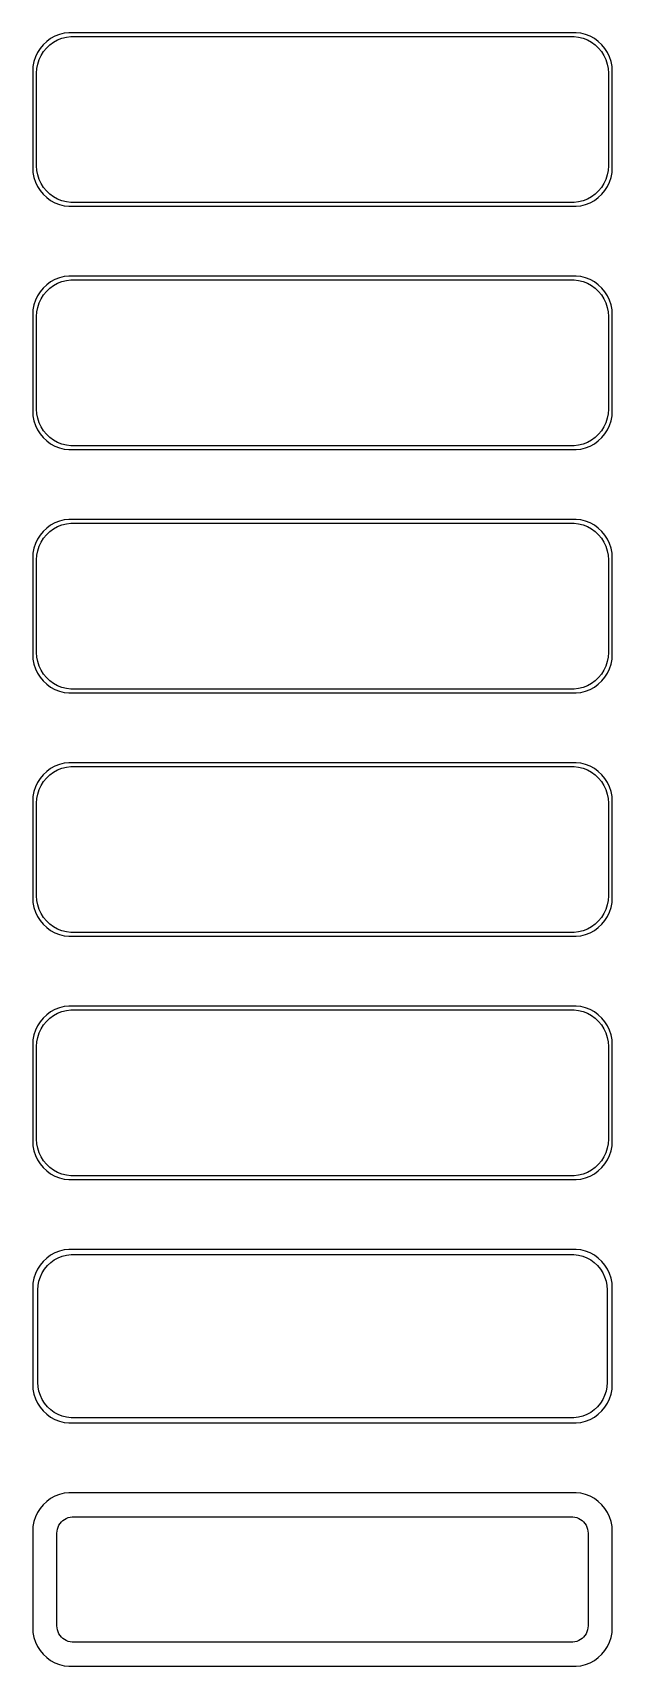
# Model space of a CAD drawing. Header units: metres. Extents: x -38 to 38, y 461 to 925.
# Drawn here: x -37.5 to 37.5, y 461.3 to 672.7 of the extents above; entities that cross this region are included whole.
import ezdxf

# ---------------------------------------------------------------- set-up
doc = ezdxf.new("R2010")
doc.units = ezdxf.units.M

msp = doc.modelspace()

# ---------------------------------------------------------------- linework, layer by layer
for p, q in [((-33.4369, 672.661), (-34.0451, 672.505)), ((-32.8139, 672.74), (-33.4369, 672.661)), ((32.8139, 672.74), (-32.8139, 672.74)), ((33.4369, 672.661), (32.8139, 672.74)), ((34.0451, 672.505), (33.4369, 672.661)), ((-36.5451, 670.689), (-36.8815, 670.159)), ((-36.1448, 671.173), (-36.5451, 670.689)), ((-35.6871, 671.603), (-36.1448, 671.173)), ((-36.0928, 670.292), (-35.7126, 670.752)), ((-35.7126, 670.752), (-35.2778, 671.16)), ((-35.1791, 671.972), (-35.6871, 671.603)), ((-35.2778, 671.16), (-34.7952, 671.511)), ((-34.6289, 672.274), (-35.1791, 671.972)), ((-34.7952, 671.511), (-34.2724, 671.798)), ((-34.0451, 672.505), (-34.6289, 672.274)), ((-34.2724, 671.798), (-33.7178, 672.018)), ((-33.7178, 672.018), (-33.1401, 672.166)), ((-33.1401, 672.166), (-32.5482, 672.241)), ((-32.5482, 672.241), (32.5482, 672.241)), ((32.5482, 672.241), (33.1401, 672.166)), ((33.1401, 672.166), (33.7178, 672.018)), ((33.7178, 672.018), (34.2724, 671.798)), ((34.6289, 672.274), (34.0451, 672.505)), ((34.2724, 671.798), (34.7952, 671.511)), ((35.1791, 671.972), (34.6289, 672.274)), ((34.7952, 671.511), (35.2778, 671.16)), ((35.6871, 671.603), (35.1791, 671.972)), ((35.2778, 671.16), (35.7126, 670.752)), ((36.1448, 671.173), (35.6871, 671.603)), ((35.7126, 670.752), (36.0928, 670.292)), ((36.5451, 670.689), (36.1448, 671.173)), ((36.8815, 670.159), (36.5451, 670.689)), ((-37.4606, 668.377), (-37.5, 667.75)), ((-37.3429, 668.993), (-37.4606, 668.377)), ((-37.1489, 669.591), (-37.3429, 668.993)), ((-36.8815, 670.159), (-37.1489, 669.591)), ((-36.9625, 668.095), (-36.8508, 668.681)), ((-36.8508, 668.681), (-36.6664, 669.249)), ((-36.6664, 669.249), (-36.4124, 669.788)), ((-36.4124, 669.788), (-36.0928, 670.292)), ((36.0928, 670.292), (36.4124, 669.788)), ((36.4124, 669.788), (36.6664, 669.249)), ((36.6664, 669.249), (36.8508, 668.681)), ((36.8508, 668.681), (36.9625, 668.095)), ((37.1489, 669.591), (36.8815, 670.159)), ((37.3429, 668.993), (37.1489, 669.591)), ((37.4606, 668.377), (37.3429, 668.993)), ((37.5, 667.75), (37.4606, 668.377)), ((-37.5, 667.75), (-37.5, 655.25)), ((-37, 667.5), (-36.9625, 668.095)), ((-37, 655.5), (-37, 667.5)), ((36.9625, 668.095), (37, 667.5)), ((37, 667.5), (37, 655.5)), ((37.5, 655.25), (37.5, 667.75)), ((-37.5, 655.25), (-37.4606, 654.623)), ((-37.4606, 654.623), (-37.3429, 654.007)), ((-37.3429, 654.007), (-37.1489, 653.409)), ((-36.9625, 654.905), (-37, 655.5)), ((-36.8508, 654.319), (-36.9625, 654.905)), ((-36.6664, 653.751), (-36.8508, 654.319)), ((-36.4124, 653.212), (-36.6664, 653.751)), ((36.6664, 653.751), (36.4124, 653.212)), ((36.8508, 654.319), (36.6664, 653.751)), ((36.9625, 654.905), (36.8508, 654.319)), ((37, 655.5), (36.9625, 654.905)), ((37.1489, 653.409), (37.3429, 654.007)), ((37.3429, 654.007), (37.4606, 654.623)), ((37.4606, 654.623), (37.5, 655.25)), ((-37.1489, 653.409), (-36.8815, 652.841)), ((-36.8815, 652.841), (-36.5451, 652.311)), ((-36.5451, 652.311), (-36.1448, 651.827)), ((-36.0928, 652.708), (-36.4124, 653.212)), ((-36.1448, 651.827), (-35.6871, 651.397)), ((-35.7126, 652.248), (-36.0928, 652.708)), ((-35.2778, 651.84), (-35.7126, 652.248)), ((-35.6871, 651.397), (-35.1791, 651.028)), ((-34.7952, 651.489), (-35.2778, 651.84)), ((-34.2724, 651.202), (-34.7952, 651.489)), ((34.7952, 651.489), (34.2724, 651.202)), ((35.2778, 651.84), (34.7952, 651.489)), ((35.1791, 651.028), (35.6871, 651.397)), ((35.7126, 652.248), (35.2778, 651.84)), ((35.6871, 651.397), (36.1448, 651.827)), ((36.0928, 652.708), (35.7126, 652.248)), ((36.4124, 653.212), (36.0928, 652.708)), ((36.1448, 651.827), (36.5451, 652.311)), ((36.5451, 652.311), (36.8815, 652.841)), ((36.8815, 652.841), (37.1489, 653.409)), ((-35.1791, 651.028), (-34.6289, 650.726)), ((-34.6289, 650.726), (-34.0451, 650.495)), ((-33.7178, 650.982), (-34.2724, 651.202)), ((-34.0451, 650.495), (-33.4369, 650.339)), ((-33.1401, 650.834), (-33.7178, 650.982)), ((-33.4369, 650.339), (-32.8139, 650.26)), ((-32.5482, 650.759), (-33.1401, 650.834)), ((-32.8139, 650.26), (32.8139, 650.26)), ((32.5482, 650.759), (-32.5482, 650.759)), ((33.1401, 650.834), (32.5482, 650.759)), ((32.8139, 650.26), (33.4369, 650.339)), ((33.7178, 650.982), (33.1401, 650.834)), ((33.4369, 650.339), (34.0451, 650.495)), ((34.2724, 651.202), (33.7178, 650.982)), ((34.0451, 650.495), (34.6289, 650.726)), ((34.6289, 650.726), (35.1791, 651.028)), ((-34.0451, 641.005), (-34.6289, 640.774)), ((-33.4369, 641.161), (-34.0451, 641.005)), ((-32.8139, 641.24), (-33.4369, 641.161)), ((32.8139, 641.24), (-32.8139, 641.24)), ((33.4369, 641.161), (32.8139, 641.24)), ((34.0451, 641.005), (33.4369, 641.161)), ((34.6289, 640.774), (34.0451, 641.005)), ((-36.5451, 639.189), (-36.8815, 638.659)), ((-36.1448, 639.673), (-36.5451, 639.189)), ((-36.4124, 638.288), (-36.0928, 638.792)), ((-35.6871, 640.103), (-36.1448, 639.673)), ((-36.0928, 638.792), (-35.7126, 639.252)), ((-35.7126, 639.252), (-35.2778, 639.66)), ((-35.1791, 640.472), (-35.6871, 640.103)), ((-35.2778, 639.66), (-34.7952, 640.011)), ((-34.6289, 640.774), (-35.1791, 640.472)), ((-34.7952, 640.011), (-34.2724, 640.298)), ((-34.2724, 640.298), (-33.7178, 640.518)), ((-33.7178, 640.518), (-33.1401, 640.666)), ((-33.1401, 640.666), (-32.5482, 640.741)), ((-32.5482, 640.741), (32.5482, 640.741)), ((32.5482, 640.741), (33.1401, 640.666)), ((33.1401, 640.666), (33.7178, 640.518)), ((33.7178, 640.518), (34.2724, 640.298)), ((34.2724, 640.298), (34.7952, 640.011)), ((35.1791, 640.472), (34.6289, 640.774)), ((34.7952, 640.011), (35.2778, 639.66)), ((35.6871, 640.103), (35.1791, 640.472)), ((35.2778, 639.66), (35.7126, 639.252)), ((36.1448, 639.673), (35.6871, 640.103)), ((35.7126, 639.252), (36.0928, 638.792)), ((36.0928, 638.792), (36.4124, 638.288)), ((36.5451, 639.189), (36.1448, 639.673)), ((36.8815, 638.659), (36.5451, 639.189)), ((-37.4606, 636.877), (-37.5, 636.25)), ((-37.3429, 637.493), (-37.4606, 636.877)), ((-37.1489, 638.091), (-37.3429, 637.493)), ((-36.8815, 638.659), (-37.1489, 638.091)), ((-37, 636), (-36.9625, 636.595)), ((-36.9625, 636.595), (-36.8508, 637.181)), ((-36.8508, 637.181), (-36.6664, 637.749)), ((-36.6664, 637.749), (-36.4124, 638.288)), ((36.4124, 638.288), (36.6664, 637.749)), ((36.6664, 637.749), (36.8508, 637.181)), ((36.8508, 637.181), (36.9625, 636.595)), ((37.1489, 638.091), (36.8815, 638.659)), ((36.9625, 636.595), (37, 636)), ((37.3429, 637.493), (37.1489, 638.091)), ((37.4606, 636.877), (37.3429, 637.493)), ((37.5, 636.25), (37.4606, 636.877)), ((-37.5, 636.25), (-37.5, 623.75)), ((-37, 624), (-37, 636)), ((37, 636), (37, 624)), ((37.5, 623.75), (37.5, 636.25)), ((-36.9625, 623.405), (-37, 624)), ((37, 624), (36.9625, 623.405)), ((-37.5, 623.75), (-37.4606, 623.123)), ((-37.4606, 623.123), (-37.3429, 622.507)), ((-37.3429, 622.507), (-37.1489, 621.909)), ((-37.1489, 621.909), (-36.8815, 621.341)), ((-36.8508, 622.819), (-36.9625, 623.405)), ((-36.6664, 622.251), (-36.8508, 622.819)), ((-36.4124, 621.712), (-36.6664, 622.251)), ((36.6664, 622.251), (36.4124, 621.712)), ((36.8508, 622.819), (36.6664, 622.251)), ((36.9625, 623.405), (36.8508, 622.819)), ((36.8815, 621.341), (37.1489, 621.909)), ((37.1489, 621.909), (37.3429, 622.507)), ((37.3429, 622.507), (37.4606, 623.123)), ((37.4606, 623.123), (37.5, 623.75)), ((-36.8815, 621.341), (-36.5451, 620.811)), ((-36.5451, 620.811), (-36.1448, 620.327)), ((-36.0928, 621.208), (-36.4124, 621.712)), ((-36.1448, 620.327), (-35.6871, 619.897)), ((-35.7126, 620.748), (-36.0928, 621.208)), ((-35.2778, 620.34), (-35.7126, 620.748)), ((-35.6871, 619.897), (-35.1791, 619.528)), ((-34.7952, 619.989), (-35.2778, 620.34)), ((-34.2724, 619.702), (-34.7952, 619.989)), ((-33.7178, 619.482), (-34.2724, 619.702)), ((34.2724, 619.702), (33.7178, 619.482)), ((34.7952, 619.989), (34.2724, 619.702)), ((35.2778, 620.34), (34.7952, 619.989)), ((35.1791, 619.528), (35.6871, 619.897)), ((35.7126, 620.748), (35.2778, 620.34)), ((35.6871, 619.897), (36.1448, 620.327)), ((36.0928, 621.208), (35.7126, 620.748)), ((36.4124, 621.712), (36.0928, 621.208)), ((36.1448, 620.327), (36.5451, 620.811)), ((36.5451, 620.811), (36.8815, 621.341)), ((-35.1791, 619.528), (-34.6289, 619.226)), ((-34.6289, 619.226), (-34.0451, 618.995)), ((-34.0451, 618.995), (-33.4369, 618.839)), ((-33.1401, 619.334), (-33.7178, 619.482)), ((-33.4369, 618.839), (-32.8139, 618.76)), ((-32.5482, 619.259), (-33.1401, 619.334)), ((-32.8139, 618.76), (32.8139, 618.76)), ((32.5482, 619.259), (-32.5482, 619.259)), ((33.1401, 619.334), (32.5482, 619.259)), ((32.8139, 618.76), (33.4369, 618.839)), ((33.7178, 619.482), (33.1401, 619.334)), ((33.4369, 618.839), (34.0451, 618.995)), ((34.0451, 618.995), (34.6289, 619.226)), ((34.6289, 619.226), (35.1791, 619.528)), ((-34.6289, 609.274), (-35.1791, 608.972)), ((-34.0451, 609.505), (-34.6289, 609.274)), ((-33.4369, 609.661), (-34.0451, 609.505)), ((-33.7178, 609.018), (-33.1401, 609.166)), ((-32.8139, 609.74), (-33.4369, 609.661)), ((-33.1401, 609.166), (-32.5482, 609.241)), ((32.8139, 609.74), (-32.8139, 609.74)), ((-32.5482, 609.241), (32.5482, 609.241)), ((32.5482, 609.241), (33.1401, 609.166)), ((33.4369, 609.661), (32.8139, 609.74)), ((33.1401, 609.166), (33.7178, 609.018)), ((34.0451, 609.505), (33.4369, 609.661)), ((34.6289, 609.274), (34.0451, 609.505)), ((35.1791, 608.972), (34.6289, 609.274)), ((-36.8815, 607.159), (-37.1489, 606.591)), ((-36.5451, 607.689), (-36.8815, 607.159)), ((-36.1448, 608.173), (-36.5451, 607.689)), ((-36.4124, 606.788), (-36.0928, 607.292)), ((-35.6871, 608.603), (-36.1448, 608.173)), ((-36.0928, 607.292), (-35.7126, 607.752)), ((-35.7126, 607.752), (-35.2778, 608.16)), ((-35.1791, 608.972), (-35.6871, 608.603)), ((-35.2778, 608.16), (-34.7952, 608.511)), ((-34.7952, 608.511), (-34.2724, 608.798)), ((-34.2724, 608.798), (-33.7178, 609.018)), ((33.7178, 609.018), (34.2724, 608.798)), ((34.2724, 608.798), (34.7952, 608.511)), ((34.7952, 608.511), (35.2778, 608.16)), ((35.6871, 608.603), (35.1791, 608.972)), ((35.2778, 608.16), (35.7126, 607.752)), ((36.1448, 608.173), (35.6871, 608.603)), ((35.7126, 607.752), (36.0928, 607.292)), ((36.0928, 607.292), (36.4124, 606.788)), ((36.5451, 607.689), (36.1448, 608.173)), ((36.8815, 607.159), (36.5451, 607.689)), ((37.1489, 606.591), (36.8815, 607.159)), ((-37.4606, 605.377), (-37.5, 604.75)), ((-37.3429, 605.993), (-37.4606, 605.377)), ((-37.1489, 606.591), (-37.3429, 605.993)), ((-37, 604.5), (-36.9625, 605.095)), ((-36.9625, 605.095), (-36.8508, 605.681)), ((-36.8508, 605.681), (-36.6664, 606.249)), ((-36.6664, 606.249), (-36.4124, 606.788)), ((36.4124, 606.788), (36.6664, 606.249)), ((36.6664, 606.249), (36.8508, 605.681)), ((36.8508, 605.681), (36.9625, 605.095)), ((36.9625, 605.095), (37, 604.5)), ((37.3429, 605.993), (37.1489, 606.591)), ((37.4606, 605.377), (37.3429, 605.993)), ((37.5, 604.75), (37.4606, 605.377)), ((-37.5, 604.75), (-37.5, 592.25)), ((-37, 592.5), (-37, 604.5)), ((37, 604.5), (37, 592.5)), ((37.5, 592.25), (37.5, 604.75)), ((-37.5, 592.25), (-37.4606, 591.623)), ((-36.9625, 591.905), (-37, 592.5)), ((37, 592.5), (36.9625, 591.905)), ((37.4606, 591.623), (37.5, 592.25)), ((-37.4606, 591.623), (-37.3429, 591.007)), ((-37.3429, 591.007), (-37.1489, 590.409)), ((-37.1489, 590.409), (-36.8815, 589.841)), ((-36.8508, 591.319), (-36.9625, 591.905)), ((-36.6664, 590.751), (-36.8508, 591.319)), ((-36.4124, 590.212), (-36.6664, 590.751)), ((-36.0928, 589.708), (-36.4124, 590.212)), ((36.4124, 590.212), (36.0928, 589.708)), ((36.6664, 590.751), (36.4124, 590.212)), ((36.8508, 591.319), (36.6664, 590.751)), ((36.9625, 591.905), (36.8508, 591.319)), ((36.8815, 589.841), (37.1489, 590.409)), ((37.1489, 590.409), (37.3429, 591.007)), ((37.3429, 591.007), (37.4606, 591.623)), ((-36.8815, 589.841), (-36.5451, 589.311)), ((-36.5451, 589.311), (-36.1448, 588.827)), ((-36.1448, 588.827), (-35.6871, 588.397)), ((-35.7126, 589.248), (-36.0928, 589.708)), ((-35.2778, 588.84), (-35.7126, 589.248)), ((-35.6871, 588.397), (-35.1791, 588.028)), ((-34.7952, 588.489), (-35.2778, 588.84)), ((-35.1791, 588.028), (-34.6289, 587.726)), ((-34.2724, 588.202), (-34.7952, 588.489)), ((-33.7178, 587.982), (-34.2724, 588.202)), ((-33.1401, 587.834), (-33.7178, 587.982)), ((33.7178, 587.982), (33.1401, 587.834)), ((34.2724, 588.202), (33.7178, 587.982)), ((34.7952, 588.489), (34.2724, 588.202)), ((34.6289, 587.726), (35.1791, 588.028)), ((35.2778, 588.84), (34.7952, 588.489)), ((35.1791, 588.028), (35.6871, 588.397)), ((35.7126, 589.248), (35.2778, 588.84)), ((35.6871, 588.397), (36.1448, 588.827)), ((36.0928, 589.708), (35.7126, 589.248)), ((36.1448, 588.827), (36.5451, 589.311)), ((36.5451, 589.311), (36.8815, 589.841)), ((-34.6289, 587.726), (-34.0451, 587.495)), ((-34.0451, 587.495), (-33.4369, 587.339)), ((-33.4369, 587.339), (-32.8139, 587.26)), ((-32.5482, 587.759), (-33.1401, 587.834)), ((-32.8139, 587.26), (32.8139, 587.26)), ((32.5482, 587.759), (-32.5482, 587.759)), ((33.1401, 587.834), (32.5482, 587.759)), ((32.8139, 587.26), (33.4369, 587.339)), ((33.4369, 587.339), (34.0451, 587.495)), ((34.0451, 587.495), (34.6289, 587.726)), ((-35.1791, 577.472), (-35.6871, 577.103)), ((-34.6289, 577.774), (-35.1791, 577.472)), ((-34.0451, 578.005), (-34.6289, 577.774)), ((-34.2724, 577.298), (-33.7178, 577.518)), ((-33.4369, 578.161), (-34.0451, 578.005)), ((-33.7178, 577.518), (-33.1401, 577.666)), ((-32.8139, 578.24), (-33.4369, 578.161)), ((-33.1401, 577.666), (-32.5482, 577.741)), ((32.8139, 578.24), (-32.8139, 578.24)), ((-32.5482, 577.741), (32.5482, 577.741)), ((32.5482, 577.741), (33.1401, 577.666)), ((33.4369, 578.161), (32.8139, 578.24)), ((33.1401, 577.666), (33.7178, 577.518)), ((34.0451, 578.005), (33.4369, 578.161)), ((33.7178, 577.518), (34.2724, 577.298)), ((34.6289, 577.774), (34.0451, 578.005)), ((35.1791, 577.472), (34.6289, 577.774)), ((35.6871, 577.103), (35.1791, 577.472)), ((-36.8815, 575.659), (-37.1489, 575.091)), ((-36.5451, 576.189), (-36.8815, 575.659)), ((-36.6664, 574.749), (-36.4124, 575.288)), ((-36.1448, 576.673), (-36.5451, 576.189)), ((-36.4124, 575.288), (-36.0928, 575.792)), ((-35.6871, 577.103), (-36.1448, 576.673)), ((-36.0928, 575.792), (-35.7126, 576.252)), ((-35.7126, 576.252), (-35.2778, 576.66)), ((-35.2778, 576.66), (-34.7952, 577.011)), ((-34.7952, 577.011), (-34.2724, 577.298)), ((34.2724, 577.298), (34.7952, 577.011)), ((34.7952, 577.011), (35.2778, 576.66)), ((35.2778, 576.66), (35.7126, 576.252)), ((36.1448, 576.673), (35.6871, 577.103)), ((35.7126, 576.252), (36.0928, 575.792)), ((36.0928, 575.792), (36.4124, 575.288)), ((36.5451, 576.189), (36.1448, 576.673)), ((36.4124, 575.288), (36.6664, 574.749)), ((36.8815, 575.659), (36.5451, 576.189)), ((37.1489, 575.091), (36.8815, 575.659)), ((-37.4606, 573.877), (-37.5, 573.25)), ((-37.5, 573.25), (-37.5, 560.75)), ((-37.3429, 574.493), (-37.4606, 573.877)), ((-37.1489, 575.091), (-37.3429, 574.493)), ((-37, 573), (-36.9625, 573.595)), ((-36.9625, 573.595), (-36.8508, 574.181)), ((-36.8508, 574.181), (-36.6664, 574.749)), ((36.6664, 574.749), (36.8508, 574.181)), ((36.8508, 574.181), (36.9625, 573.595)), ((36.9625, 573.595), (37, 573)), ((37.3429, 574.493), (37.1489, 575.091)), ((37.4606, 573.877), (37.3429, 574.493)), ((37.5, 573.25), (37.4606, 573.877)), ((37.5, 560.75), (37.5, 573.25)), ((-37, 561), (-37, 573)), ((37, 573), (37, 561)), ((-37.5, 560.75), (-37.4606, 560.123)), ((-36.9625, 560.405), (-37, 561)), ((37, 561), (36.9625, 560.405)), ((37.4606, 560.123), (37.5, 560.75)), ((-37.4606, 560.123), (-37.3429, 559.507)), ((-37.3429, 559.507), (-37.1489, 558.909)), ((-37.1489, 558.909), (-36.8815, 558.341)), ((-36.8508, 559.819), (-36.9625, 560.405)), ((-36.8815, 558.341), (-36.5451, 557.811)), ((-36.6664, 559.251), (-36.8508, 559.819)), ((-36.4124, 558.712), (-36.6664, 559.251)), ((-36.0928, 558.208), (-36.4124, 558.712)), ((36.4124, 558.712), (36.0928, 558.208)), ((36.6664, 559.251), (36.4124, 558.712)), ((36.5451, 557.811), (36.8815, 558.341)), ((36.8508, 559.819), (36.6664, 559.251)), ((36.9625, 560.405), (36.8508, 559.819)), ((36.8815, 558.341), (37.1489, 558.909)), ((37.1489, 558.909), (37.3429, 559.507)), ((37.3429, 559.507), (37.4606, 560.123)), ((-36.5451, 557.811), (-36.1448, 557.327)), ((-36.1448, 557.327), (-35.6871, 556.897)), ((-35.7126, 557.748), (-36.0928, 558.208)), ((-35.2778, 557.34), (-35.7126, 557.748)), ((-35.6871, 556.897), (-35.1791, 556.528)), ((-34.7952, 556.989), (-35.2778, 557.34)), ((-35.1791, 556.528), (-34.6289, 556.226)), ((-34.2724, 556.702), (-34.7952, 556.989)), ((-34.6289, 556.226), (-34.0451, 555.995)), ((-33.7178, 556.482), (-34.2724, 556.702)), ((-33.1401, 556.334), (-33.7178, 556.482)), ((-32.5482, 556.259), (-33.1401, 556.334)), ((32.5482, 556.259), (-32.5482, 556.259)), ((33.1401, 556.334), (32.5482, 556.259)), ((33.7178, 556.482), (33.1401, 556.334)), ((34.2724, 556.702), (33.7178, 556.482)), ((34.0451, 555.995), (34.6289, 556.226)), ((34.7952, 556.989), (34.2724, 556.702)), ((34.6289, 556.226), (35.1791, 556.528)), ((35.2778, 557.34), (34.7952, 556.989)), ((35.1791, 556.528), (35.6871, 556.897)), ((35.7126, 557.748), (35.2778, 557.34)), ((35.6871, 556.897), (36.1448, 557.327)), ((36.0928, 558.208), (35.7126, 557.748)), ((36.1448, 557.327), (36.5451, 557.811)), ((-34.0451, 555.995), (-33.4369, 555.839)), ((-33.4369, 555.839), (-32.8139, 555.76)), ((-32.8139, 555.76), (32.8139, 555.76)), ((32.8139, 555.76), (33.4369, 555.839)), ((33.4369, 555.839), (34.0451, 555.995)), ((-35.1791, 545.972), (-35.6871, 545.603)), ((-34.6289, 546.274), (-35.1791, 545.972)), ((-34.7952, 545.511), (-34.2724, 545.798)), ((-34.0451, 546.505), (-34.6289, 546.274)), ((-34.2724, 545.798), (-33.7178, 546.018)), ((-33.4369, 546.661), (-34.0451, 546.505)), ((-33.7178, 546.018), (-33.1401, 546.166)), ((-32.8139, 546.74), (-33.4369, 546.661)), ((-33.1401, 546.166), (-32.5482, 546.241)), ((32.8139, 546.74), (-32.8139, 546.74)), ((-32.5482, 546.241), (32.5482, 546.241)), ((32.5482, 546.241), (33.1401, 546.166)), ((33.4369, 546.661), (32.8139, 546.74)), ((33.1401, 546.166), (33.7178, 546.018)), ((34.0451, 546.505), (33.4369, 546.661)), ((33.7178, 546.018), (34.2724, 545.798)), ((34.6289, 546.274), (34.0451, 546.505)), ((34.2724, 545.798), (34.7952, 545.511)), ((35.1791, 545.972), (34.6289, 546.274)), ((35.6871, 545.603), (35.1791, 545.972)), ((-37.1489, 543.591), (-37.3429, 542.993)), ((-36.8815, 544.159), (-37.1489, 543.591)), ((-36.5451, 544.689), (-36.8815, 544.159)), ((-36.6664, 543.249), (-36.4124, 543.788)), ((-36.1448, 545.173), (-36.5451, 544.689)), ((-36.4124, 543.788), (-36.0928, 544.292)), ((-35.6871, 545.603), (-36.1448, 545.173)), ((-36.0928, 544.292), (-35.7126, 544.752)), ((-35.7126, 544.752), (-35.2778, 545.16)), ((-35.2778, 545.16), (-34.7952, 545.511)), ((34.7952, 545.511), (35.2778, 545.16)), ((35.2778, 545.16), (35.7126, 544.752)), ((36.1448, 545.173), (35.6871, 545.603)), ((35.7126, 544.752), (36.0928, 544.292)), ((36.0928, 544.292), (36.4124, 543.788)), ((36.5451, 544.689), (36.1448, 545.173)), ((36.4124, 543.788), (36.6664, 543.249)), ((36.8815, 544.159), (36.5451, 544.689)), ((37.1489, 543.591), (36.8815, 544.159)), ((37.3429, 542.993), (37.1489, 543.591)), ((-37.4606, 542.377), (-37.5, 541.75)), ((-37.5, 541.75), (-37.5, 529.25)), ((-37.3429, 542.993), (-37.4606, 542.377)), ((-37, 541.5), (-36.9625, 542.095)), ((-37, 529.5), (-37, 541.5)), ((-36.9625, 542.095), (-36.8508, 542.681)), ((-36.8508, 542.681), (-36.6664, 543.249)), ((36.6664, 543.249), (36.8508, 542.681)), ((36.8508, 542.681), (36.9625, 542.095)), ((36.9625, 542.095), (37, 541.5)), ((37, 541.5), (37, 529.5)), ((37.4606, 542.377), (37.3429, 542.993)), ((37.5, 541.75), (37.4606, 542.377)), ((37.5, 529.25), (37.5, 541.75)), ((-37.5, 529.25), (-37.4606, 528.623)), ((-36.9625, 528.905), (-37, 529.5)), ((-36.8508, 528.319), (-36.9625, 528.905)), ((36.9625, 528.905), (36.8508, 528.319)), ((37, 529.5), (36.9625, 528.905)), ((37.4606, 528.623), (37.5, 529.25)), ((-37.4606, 528.623), (-37.3429, 528.007)), ((-37.3429, 528.007), (-37.1489, 527.409)), ((-37.1489, 527.409), (-36.8815, 526.841)), ((-36.8815, 526.841), (-36.5451, 526.311)), ((-36.6664, 527.751), (-36.8508, 528.319)), ((-36.4124, 527.212), (-36.6664, 527.751)), ((-36.0928, 526.708), (-36.4124, 527.212)), ((-35.7126, 526.248), (-36.0928, 526.708)), ((36.0928, 526.708), (35.7126, 526.248)), ((36.4124, 527.212), (36.0928, 526.708)), ((36.6664, 527.751), (36.4124, 527.212)), ((36.5451, 526.311), (36.8815, 526.841)), ((36.8508, 528.319), (36.6664, 527.751)), ((36.8815, 526.841), (37.1489, 527.409)), ((37.1489, 527.409), (37.3429, 528.007)), ((37.3429, 528.007), (37.4606, 528.623)), ((-36.5451, 526.311), (-36.1448, 525.827)), ((-36.1448, 525.827), (-35.6871, 525.397)), ((-35.2778, 525.84), (-35.7126, 526.248)), ((-35.6871, 525.397), (-35.1791, 525.028)), ((-34.7952, 525.489), (-35.2778, 525.84)), ((-35.1791, 525.028), (-34.6289, 524.726)), ((-34.2724, 525.202), (-34.7952, 525.489)), ((-34.6289, 524.726), (-34.0451, 524.495)), ((-33.7178, 524.982), (-34.2724, 525.202)), ((-34.0451, 524.495), (-33.4369, 524.339)), ((-33.1401, 524.834), (-33.7178, 524.982)), ((-32.5482, 524.759), (-33.1401, 524.834)), ((32.5482, 524.759), (-32.5482, 524.759)), ((33.1401, 524.834), (32.5482, 524.759)), ((33.7178, 524.982), (33.1401, 524.834)), ((33.4369, 524.339), (34.0451, 524.495)), ((34.2724, 525.202), (33.7178, 524.982)), ((34.0451, 524.495), (34.6289, 524.726)), ((34.7952, 525.489), (34.2724, 525.202)), ((34.6289, 524.726), (35.1791, 525.028)), ((35.2778, 525.84), (34.7952, 525.489)), ((35.1791, 525.028), (35.6871, 525.397)), ((35.7126, 526.248), (35.2778, 525.84)), ((35.6871, 525.397), (36.1448, 525.827)), ((36.1448, 525.827), (36.5451, 526.311)), ((-33.4369, 524.339), (-32.8139, 524.26)), ((-32.8139, 524.26), (32.8139, 524.26)), ((32.8139, 524.26), (33.4369, 524.339)), ((-35.6871, 514.103), (-36.1448, 513.673)), ((-35.1791, 514.472), (-35.6871, 514.103)), ((-34.6289, 514.774), (-35.1791, 514.472)), ((-34.7032, 513.866), (-34.1994, 514.143)), ((-34.0451, 515.005), (-34.6289, 514.774)), ((-34.1994, 514.143), (-33.6648, 514.354)), ((-33.4369, 515.161), (-34.0451, 515.005)), ((-33.6648, 514.354), (-33.1079, 514.497)), ((-32.8139, 515.24), (-33.4369, 515.161)), ((-33.1079, 514.497), (-32.5375, 514.569)), ((32.8139, 515.24), (-32.8139, 515.24)), ((-32.5375, 514.569), (32.5375, 514.569)), ((32.5375, 514.569), (33.1079, 514.497)), ((33.4369, 515.161), (32.8139, 515.24)), ((33.1079, 514.497), (33.6648, 514.354)), ((34.0451, 515.005), (33.4369, 515.161)), ((33.6648, 514.354), (34.1994, 514.143)), ((34.6289, 514.774), (34.0451, 515.005)), ((34.1994, 514.143), (34.7032, 513.866)), ((35.1791, 514.472), (34.6289, 514.774)), ((35.6871, 514.103), (35.1791, 514.472)), ((36.1448, 513.673), (35.6871, 514.103)), ((-37.1489, 512.091), (-37.3429, 511.493)), ((-36.8815, 512.659), (-37.1489, 512.091)), ((-36.5451, 513.189), (-36.8815, 512.659)), ((-36.1448, 513.673), (-36.5451, 513.189)), ((-36.5069, 511.685), (-36.2621, 512.206)), ((-36.2621, 512.206), (-35.954, 512.691)), ((-35.954, 512.691), (-35.5875, 513.134)), ((-35.5875, 513.134), (-35.1684, 513.528)), ((-35.1684, 513.528), (-34.7032, 513.866)), ((34.7032, 513.866), (35.1684, 513.528)), ((35.1684, 513.528), (35.5875, 513.134)), ((35.5875, 513.134), (35.954, 512.691)), ((35.954, 512.691), (36.2621, 512.206)), ((36.5451, 513.189), (36.1448, 513.673)), ((36.2621, 512.206), (36.5069, 511.685)), ((36.8815, 512.659), (36.5451, 513.189)), ((37.1489, 512.091), (36.8815, 512.659)), ((37.3429, 511.493), (37.1489, 512.091)), ((-37.4606, 510.877), (-37.5, 510.25)), ((-37.5, 510.25), (-37.5, 497.75)), ((-37.3429, 511.493), (-37.4606, 510.877)), ((-36.8284, 510), (-36.7923, 510.574)), ((-36.8284, 498), (-36.8284, 510)), ((-36.7923, 510.574), (-36.6846, 511.139)), ((-36.6846, 511.139), (-36.5069, 511.685)), ((36.5069, 511.685), (36.6846, 511.139)), ((36.6846, 511.139), (36.7923, 510.574)), ((36.7923, 510.574), (36.8284, 510)), ((36.8284, 510), (36.8284, 498)), ((37.4606, 510.877), (37.3429, 511.493)), ((37.5, 510.25), (37.4606, 510.877)), ((37.5, 497.75), (37.5, 510.25)), ((-37.5, 497.75), (-37.4606, 497.123)), ((-37.4606, 497.123), (-37.3429, 496.507)), ((-36.7923, 497.426), (-36.8284, 498)), ((-36.6846, 496.861), (-36.7923, 497.426)), ((36.7923, 497.426), (36.6846, 496.861)), ((36.8284, 498), (36.7923, 497.426)), ((37.3429, 496.507), (37.4606, 497.123)), ((37.4606, 497.123), (37.5, 497.75)), ((-37.3429, 496.507), (-37.1489, 495.909)), ((-37.1489, 495.909), (-36.8815, 495.341)), ((-36.8815, 495.341), (-36.5451, 494.811)), ((-36.5069, 496.315), (-36.6846, 496.861)), ((-36.2621, 495.794), (-36.5069, 496.315)), ((-35.954, 495.309), (-36.2621, 495.794)), ((-35.5875, 494.866), (-35.954, 495.309)), ((-35.1684, 494.472), (-35.5875, 494.866)), ((35.5875, 494.866), (35.1684, 494.472)), ((35.954, 495.309), (35.5875, 494.866)), ((36.2621, 495.794), (35.954, 495.309)), ((36.5069, 496.315), (36.2621, 495.794)), ((36.6846, 496.861), (36.5069, 496.315)), ((36.5451, 494.811), (36.8815, 495.341)), ((36.8815, 495.341), (37.1489, 495.909)), ((37.1489, 495.909), (37.3429, 496.507)), ((-36.5451, 494.811), (-36.1448, 494.327)), ((-36.1448, 494.327), (-35.6871, 493.897)), ((-35.6871, 493.897), (-35.1791, 493.528)), ((-35.1791, 493.528), (-34.6289, 493.226)), ((-34.7032, 494.134), (-35.1684, 494.472)), ((-34.1994, 493.857), (-34.7032, 494.134)), ((-34.6289, 493.226), (-34.0451, 492.995)), ((-33.6648, 493.646), (-34.1994, 493.857)), ((-34.0451, 492.995), (-33.4369, 492.839)), ((-33.1079, 493.503), (-33.6648, 493.646)), ((-33.4369, 492.839), (-32.8139, 492.76)), ((-32.5375, 493.431), (-33.1079, 493.503)), ((-32.8139, 492.76), (32.8139, 492.76)), ((32.5375, 493.431), (-32.5375, 493.431)), ((33.1079, 493.503), (32.5375, 493.431)), ((32.8139, 492.76), (33.4369, 492.839)), ((33.6648, 493.646), (33.1079, 493.503)), ((33.4369, 492.839), (34.0451, 492.995)), ((34.1994, 493.857), (33.6648, 493.646)), ((34.0451, 492.995), (34.6289, 493.226)), ((34.7032, 494.134), (34.1994, 493.857)), ((34.6289, 493.226), (35.1791, 493.528)), ((35.1684, 494.472), (34.7032, 494.134)), ((35.1791, 493.528), (35.6871, 493.897)), ((35.6871, 493.897), (36.1448, 494.327)), ((36.1448, 494.327), (36.5451, 494.811)), ((-35.6871, 482.603), (-36.1448, 482.173)), ((-35.1791, 482.972), (-35.6871, 482.603)), ((-34.6289, 483.274), (-35.1791, 482.972)), ((-34.0451, 483.505), (-34.6289, 483.274)), ((-33.4369, 483.661), (-34.0451, 483.505)), ((-32.8139, 483.74), (-33.4369, 483.661)), ((32.8139, 483.74), (-32.8139, 483.74)), ((33.4369, 483.661), (32.8139, 483.74)), ((34.0451, 483.505), (33.4369, 483.661)), ((34.6289, 483.274), (34.0451, 483.505)), ((35.1791, 482.972), (34.6289, 483.274)), ((35.6871, 482.603), (35.1791, 482.972)), ((36.1448, 482.173), (35.6871, 482.603)), ((-37.1489, 480.591), (-37.3429, 479.993)), ((-36.8815, 481.159), (-37.1489, 480.591)), ((-36.5451, 481.689), (-36.8815, 481.159)), ((-36.1448, 482.173), (-36.5451, 481.689)), ((-33.7879, 479.944), (-33.5947, 480.125)), ((-33.5947, 480.125), (-33.3804, 480.281)), ((-33.3804, 480.281), (-33.1482, 480.409)), ((-33.1482, 480.409), (-32.9019, 480.506)), ((-32.9019, 480.506), (-32.6453, 480.572)), ((-32.6453, 480.572), (-32.3825, 480.605)), ((-32.3825, 480.605), (32.3825, 480.605)), ((32.3825, 480.605), (32.6453, 480.572)), ((32.6453, 480.572), (32.9019, 480.506)), ((32.9019, 480.506), (33.1482, 480.409)), ((33.1482, 480.409), (33.3804, 480.281)), ((33.3804, 480.281), (33.5947, 480.125)), ((33.5947, 480.125), (33.7879, 479.944)), ((36.5451, 481.689), (36.1448, 482.173)), ((36.8815, 481.159), (36.5451, 481.689)), ((37.1489, 480.591), (36.8815, 481.159)), ((37.3429, 479.993), (37.1489, 480.591)), ((-37.4606, 479.377), (-37.5, 478.75)), ((-37.5, 478.75), (-37.5, 466.25)), ((-37.3429, 479.993), (-37.4606, 479.377)), ((-34.3596, 478.5), (-34.343, 478.764)), ((-34.3596, 466.5), (-34.3596, 478.5)), ((-34.343, 478.764), (-34.2934, 479.025)), ((-34.2934, 479.025), (-34.2115, 479.277)), ((-34.2115, 479.277), (-34.0987, 479.516)), ((-34.0987, 479.516), (-33.9567, 479.74)), ((-33.9567, 479.74), (-33.7879, 479.944)), ((33.7879, 479.944), (33.9567, 479.74)), ((33.9567, 479.74), (34.0987, 479.516)), ((34.0987, 479.516), (34.2115, 479.277)), ((34.2115, 479.277), (34.2934, 479.025)), ((34.2934, 479.025), (34.343, 478.764)), ((34.343, 478.764), (34.3596, 478.5)), ((34.3596, 478.5), (34.3596, 466.5)), ((37.4606, 479.377), (37.3429, 479.993)), ((37.5, 478.75), (37.4606, 479.377)), ((37.5, 466.25), (37.5, 478.75)), ((-37.5, 466.25), (-37.4606, 465.623)), ((-37.4606, 465.623), (-37.3429, 465.007)), ((-34.343, 466.236), (-34.3596, 466.5)), ((-34.2934, 465.975), (-34.343, 466.236)), ((-34.2115, 465.723), (-34.2934, 465.975)), ((-34.0987, 465.484), (-34.2115, 465.723)), ((-33.9567, 465.26), (-34.0987, 465.484)), ((-33.7879, 465.056), (-33.9567, 465.26)), ((33.9567, 465.26), (33.7879, 465.056)), ((34.0987, 465.484), (33.9567, 465.26)), ((34.2115, 465.723), (34.0987, 465.484)), ((34.2934, 465.975), (34.2115, 465.723)), ((34.343, 466.236), (34.2934, 465.975)), ((34.3596, 466.5), (34.343, 466.236)), ((37.3429, 465.007), (37.4606, 465.623)), ((37.4606, 465.623), (37.5, 466.25)), ((-37.3429, 465.007), (-37.1489, 464.409)), ((-37.1489, 464.409), (-36.8815, 463.841)), ((-36.8815, 463.841), (-36.5451, 463.311)), ((-36.5451, 463.311), (-36.1448, 462.827)), ((-33.5947, 464.875), (-33.7879, 465.056)), ((-33.3804, 464.719), (-33.5947, 464.875)), ((-33.1482, 464.591), (-33.3804, 464.719)), ((-32.9019, 464.494), (-33.1482, 464.591)), ((-32.6453, 464.428), (-32.9019, 464.494)), ((-32.3825, 464.395), (-32.6453, 464.428)), ((32.3825, 464.395), (-32.3825, 464.395)), ((32.6453, 464.428), (32.3825, 464.395)), ((32.9019, 464.494), (32.6453, 464.428)), ((33.1482, 464.591), (32.9019, 464.494)), ((33.3804, 464.719), (33.1482, 464.591)), ((33.5947, 464.875), (33.3804, 464.719)), ((33.7879, 465.056), (33.5947, 464.875)), ((36.1448, 462.827), (36.5451, 463.311)), ((36.5451, 463.311), (36.8815, 463.841)), ((36.8815, 463.841), (37.1489, 464.409)), ((37.1489, 464.409), (37.3429, 465.007)), ((-36.1448, 462.827), (-35.6871, 462.397)), ((-35.6871, 462.397), (-35.1791, 462.028)), ((-35.1791, 462.028), (-34.6289, 461.726)), ((-34.6289, 461.726), (-34.0451, 461.495)), ((-34.0451, 461.495), (-33.4369, 461.339)), ((-33.4369, 461.339), (-32.8139, 461.26)), ((-32.8139, 461.26), (32.8139, 461.26)), ((32.8139, 461.26), (33.4369, 461.339)), ((33.4369, 461.339), (34.0451, 461.495)), ((34.0451, 461.495), (34.6289, 461.726)), ((34.6289, 461.726), (35.1791, 462.028)), ((35.1791, 462.028), (35.6871, 462.397)), ((35.6871, 462.397), (36.1448, 462.827))]:
    msp.add_line(p, q)

doc.saveas('drawing.dxf')
